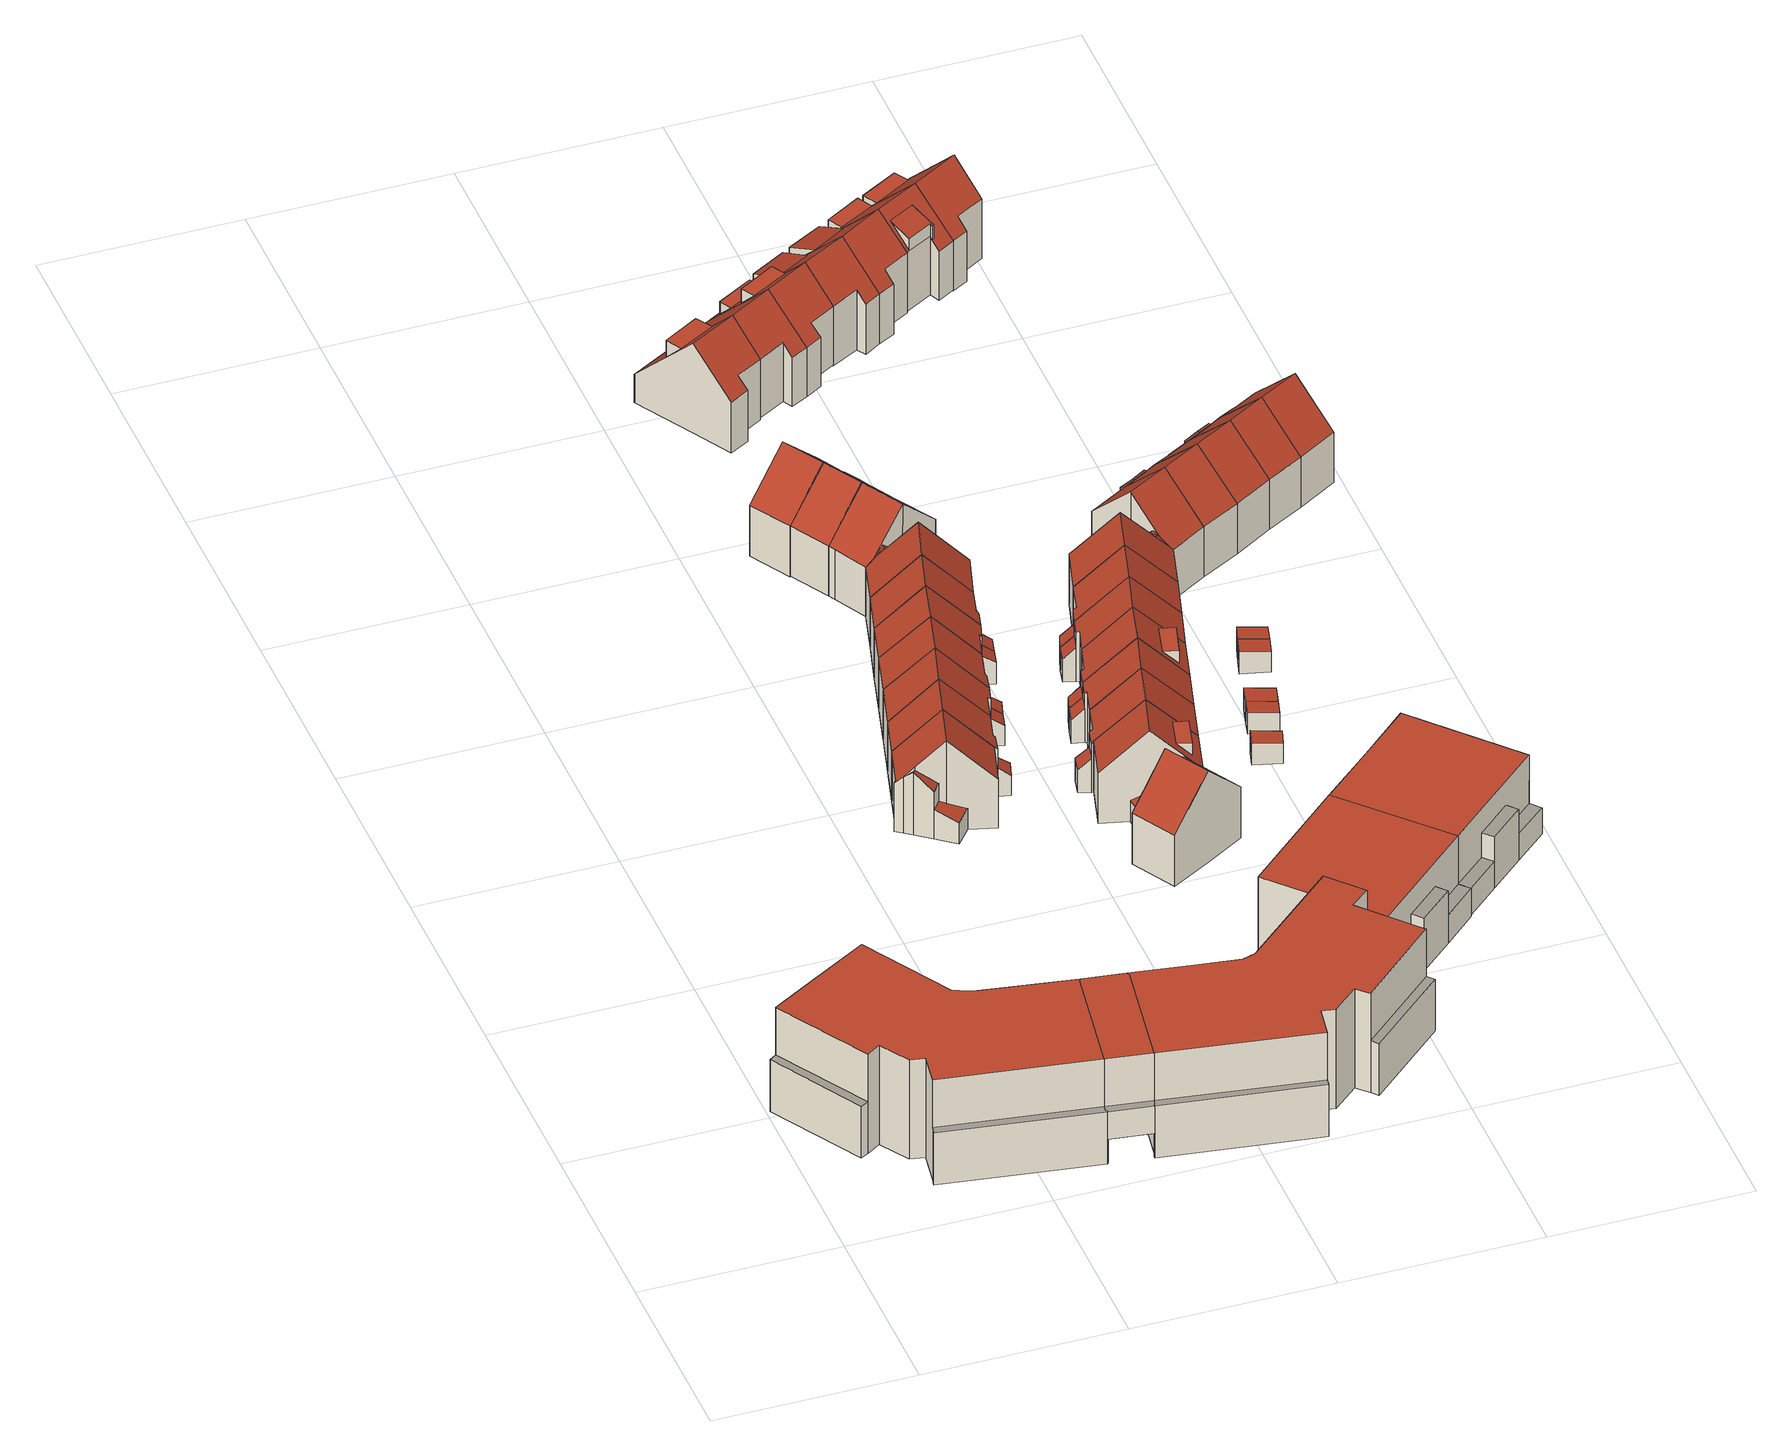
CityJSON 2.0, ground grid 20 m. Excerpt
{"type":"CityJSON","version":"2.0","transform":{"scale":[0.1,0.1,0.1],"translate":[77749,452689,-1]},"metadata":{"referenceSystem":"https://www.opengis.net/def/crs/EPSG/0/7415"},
"CityObjects":{
"building1":{"type":"Building","attributes":{"Volume":8234.2,"Dakoppervlakte":726.31,"Muuroppervlakte":1843.9,"Vloeroppervlakte":716.75,"hoogte_Z_max_in_m_NAP":11.32,"GEB_DOEL":"woonfunctie","dateOfConstruction":"1980-01-01","measuredHeight":11.3},"geometry":[{"type":"Solid","lod":"2","boundaries":[[[[0,1,2,3,4,5,6,7,8,9,10,11,12,13,14,15,16,17,18,19,20,21,22,23]],[[24,25,26,27,28,29,30,31,32,33,34,35,36,37,38,39,40,41,42,43,44,45]],[[46,47,48,49,50,51,52,53,54,55,56,57]],[[58,59,60,61,62,63]],[[64,65,59,58,63,62,66,67]],[[68,69,70,71]],[[72,73,65,64,67,66]],[[74,75,76,77]],[[78,79,80,81,82,83,84,85,86,87,88,89,90,91,92,93,94]],[[95,96,97,98,85,84,83,82]],[[99,100,98,97,96,95,101,102,103,104,105,106,107,108,109,110]],[[111,112,113,114]],[[30,29,60,59,46]],[[60,29,28,61]],[[46,59,65,47]],[[40,39,78,94]],[[38,79,78,39]],[[79,38,37,80]],[[81,80,37,36,35,53,82]],[[87,86,61,28,27]],[[88,87,27,26]],[[89,88,26,25]],[[90,89,25,24,69]],[[93,92,91,68,43,42,41]],[[40,94,93,41]],[[69,24,45,70]],[[70,45,44,71]],[[71,44,43,68]],[[91,90,69,68]],[[8,7,73,72]],[[65,73,7,6,47]],[[12,11,109,108,76]],[[11,10,110,109]],[[99,110,10,9]],[[99,9,8,72,100]],[[1,0,101,95,52]],[[102,101,0,23]],[[103,102,23,22]],[[104,103,22,21,112]],[[114,113,20,19]],[[19,18,111,114]],[[21,20,113,112]],[[105,104,112,111,18,17,16,15,77,107,106]],[[15,14,74,77]],[[13,75,74,14]],[[76,75,13,12]],[[107,77,76,108]],[[72,66,98,100]],[[62,85,98,66]],[[85,62,61,86]],[[56,55,33,32]],[[55,54,34,33]],[[35,34,54,53]],[[52,51,2,1]],[[51,50,3,2]],[[50,49,4,3]],[[49,48,5,4]],[[47,6,5,48]],[[46,57,31,30]],[[56,32,31,57]],[[82,53,52,95]]]],"semantics":{"surfaces":[{"type":"GroundSurface"},{"type":"OuterCeilingSurface"},{"type":"OuterFloorSurface"},{"type":"RoofSurface"},{"type":"WallSurface"}],"values":[[0,0,1,2,2,2,2,2,3,3,3,3,4,4,4,4,4,4,4,4,4,4,4,4,4,4,4,4,4,4,4,4,4,4,4,4,4,4,4,4,4,4,4,4,4,4,4,4,4,4,4,4,4,4,4,4,4,4,4,4,4]]}}]},
"building2":{"type":"Building","attributes":{"Volume":368.85,"Dakoppervlakte":67.69,"Muuroppervlakte":206.48,"Vloeroppervlakte":49.32,"hoogte_Z_max_in_m_NAP":10.32,"GEB_DOEL":"woonfunctie","dateOfConstruction":"1980-01-01","measuredHeight":10.24},"geometry":[{"type":"Solid","lod":"2","boundaries":[[[[115,116,117,118,119,120,121,122,123,124,125]],[[126,127,128,129]],[[130,131,132,133,134,128,127]],[[135,136,137,138,139]],[[140,133,141]],[[140,141,142,143]],[[125,124,126,129]],[[130,127,126,124,123,122]],[[130,122,121,131]],[[132,120,119,133]],[[135,117,116,136]],[[116,115,137,136]],[[142,141,118,117,135]],[[133,119,118,141]],[[142,135,139,143]],[[115,125,129,128,138,137]],[[134,133,140]],[[134,140,143,139,138,128]],[[132,131,121,120]]]],"semantics":{"surfaces":[{"type":"GroundSurface"},{"type":"RoofSurface"},{"type":"WallSurface"}],"values":[[0,1,1,1,1,1,2,2,2,2,2,2,2,2,2,2,2,2,2]]}}]},
"building3":{"type":"Building","attributes":{"Volume":340.61,"Dakoppervlakte":61.49,"Muuroppervlakte":207.64,"Vloeroppervlakte":44.2,"hoogte_Z_max_in_m_NAP":10.32,"GEB_DOEL":"woonfunctie","dateOfConstruction":"1980-01-01","measuredHeight":10.27},"geometry":[{"type":"Solid","lod":"2","boundaries":[[[[144,145,146,124,123,122,147,148,149,150,151]],[[126,152,153,154,155,156,127]],[[157,130,127,156]],[[158,159,160,161]],[[156,148,147,157]],[[126,127,130,122,123,124,146,160,152]],[[154,153,159,151,150]],[[155,154,150,149]],[[148,156,155,149]],[[145,161,160,146]],[[158,161,145,144]],[[159,158,144,151]],[[152,160,159,153]],[[157,147,122,130]]]],"semantics":{"surfaces":[{"type":"GroundSurface"},{"type":"RoofSurface"},{"type":"WallSurface"}],"values":[[0,1,1,1,2,2,2,2,2,2,2,2,2,2]]}}]},
"building4":{"type":"Building","attributes":{"Volume":348.32,"Dakoppervlakte":63.08,"Muuroppervlakte":208.06,"Vloeroppervlakte":45.33,"hoogte_Z_max_in_m_NAP":10.32,"GEB_DOEL":"woonfunctie","dateOfConstruction":"1980-01-01","measuredHeight":10.24},"geometry":[{"type":"Solid","lod":"2","boundaries":[[[[162,163,164,165,166,167,149,148,147,168]],[[169,156,155,170,171,172]],[[157,156,169,173]],[[174,175,176,177]],[[156,148,149,155]],[[171,170,167,166,176]],[[173,169,172,175,163,162,168]],[[173,168,147,157]],[[147,148,156,157]],[[177,165,164,174]],[[175,174,164,163]],[[177,176,166,165]],[[171,176,175,172]],[[155,149,167,170]]]],"semantics":{"surfaces":[{"type":"GroundSurface"},{"type":"RoofSurface"},{"type":"WallSurface"}],"values":[[0,1,1,1,2,2,2,2,2,2,2,2,2,2]]}}]},
"building5":{"type":"Building","attributes":{"Volume":354.2,"Dakoppervlakte":63.44,"Muuroppervlakte":211.11,"Vloeroppervlakte":45.58,"hoogte_Z_max_in_m_NAP":10.32,"GEB_DOEL":"woonfunctie","dateOfConstruction":"1980-01-01","measuredHeight":10.32},"geometry":[{"type":"Solid","lod":"2","boundaries":[[[[178,179,180,181,182,183,184,185,186,187]],[[188,189,190,191,169,172]],[[173,169,191,192]],[[193,194,175,174]],[[191,186,185,192]],[[175,172,169,173,184,183,182]],[[188,194,179,178,189]],[[189,178,187,190]],[[186,191,190,187]],[[175,182,181,174]],[[193,174,181,180]],[[194,193,180,179]],[[172,175,194,188]],[[192,185,184,173]]]],"semantics":{"surfaces":[{"type":"GroundSurface"},{"type":"RoofSurface"},{"type":"WallSurface"}],"values":[[0,1,1,1,2,2,2,2,2,2,2,2,2,2]]}}]},
"building6":{"type":"Building","attributes":{"Volume":348.63,"Dakoppervlakte":62.59,"Muuroppervlakte":209.91,"Vloeroppervlakte":44.98,"hoogte_Z_max_in_m_NAP":10.32,"GEB_DOEL":"woonfunctie","dateOfConstruction":"1980-01-01","measuredHeight":10.31},"geometry":[{"type":"Solid","lod":"2","boundaries":[[[[187,186,185,195,196,197,198,199,200,201]],[[190,202,203,204,205,191]],[[206,192,191,205]],[[207,208,209,210]],[[195,206,205,196]],[[190,191,192,185,186,187]],[[202,190,187,201]],[[201,200,209,203,202]],[[205,204,208,197,196]],[[210,199,198,207]],[[208,207,198,197]],[[200,199,210,209]],[[208,204,203,209]],[[206,195,185,192]]]],"semantics":{"surfaces":[{"type":"GroundSurface"},{"type":"RoofSurface"},{"type":"WallSurface"}],"values":[[0,1,1,1,2,2,2,2,2,2,2,2,2,2]]}}]},
"building7":{"type":"Building","attributes":{"Volume":350.3,"Dakoppervlakte":63.15,"Muuroppervlakte":209.44,"Vloeroppervlakte":45.38,"hoogte_Z_max_in_m_NAP":10.32,"GEB_DOEL":"woonfunctie","dateOfConstruction":"1980-01-01","measuredHeight":10.28},"geometry":[{"type":"Solid","lod":"2","boundaries":[[[[198,197,196,195,211,212,213,214,215,216]],[[217,218,219,220,205,204]],[[220,221,206,205]],[[222,223,208,207]],[[196,197,208,204,205]],[[213,219,218,214]],[[221,220,219,213,212,211]],[[221,211,195,206]],[[196,205,206,195]],[[198,207,208,197]],[[207,198,216,222]],[[216,215,223,222]],[[204,208,223,217]],[[215,214,218,217,223]]]],"semantics":{"surfaces":[{"type":"GroundSurface"},{"type":"RoofSurface"},{"type":"WallSurface"}],"values":[[0,1,1,1,2,2,2,2,2,2,2,2,2,2]]}}]},
"building8":{"type":"Building","attributes":{"Volume":395.26,"Dakoppervlakte":71.16,"Muuroppervlakte":210.45,"Vloeroppervlakte":51.44,"hoogte_Z_max_in_m_NAP":10.36,"GEB_DOEL":"woonfunctie","dateOfConstruction":"1980-01-01","measuredHeight":10.33},"geometry":[{"type":"Solid","lod":"2","boundaries":[[[[224,225,226,227,228,229,230,231,232,233,234]],[[235,236,237,238]],[[239,240,241,237,236,242]],[[243,244,245,246,247]],[[240,248,241]],[[249,250,251,252]],[[250,249,241,248]],[[238,233,232,235]],[[242,236,235,232,231,230]],[[229,239,242,230]],[[224,244,243,225]],[[245,244,224,234]],[[228,227,226,225,243,251,250,248,240]],[[247,252,251,243]],[[246,245,234,233,238,237]],[[237,241,249,252,247,246]],[[240,239,229,228]]]],"semantics":{"surfaces":[{"type":"GroundSurface"},{"type":"RoofSurface"},{"type":"WallSurface"}],"values":[[0,1,1,1,1,1,1,2,2,2,2,2,2,2,2,2,2]]}}]},
"building9":{"type":"Building","attributes":{"Volume":375.24,"Dakoppervlakte":69.1,"Muuroppervlakte":205.99,"Vloeroppervlakte":50.3,"hoogte_Z_max_in_m_NAP":10.32,"GEB_DOEL":"woonfunctie","dateOfConstruction":"1980-01-01","measuredHeight":10.22},"geometry":[{"type":"Solid","lod":"2","boundaries":[[[[253,254,255,256,257,258,259,260,261,262,263]],[[264,265,266,221,220]],[[264,220,219,267]],[[268,269,270,271,272,273]],[[274,265,275]],[[275,276,277,274]],[[263,262,266,265]],[[266,262,261,221]],[[258,267,219,259]],[[273,272,264,267,258,257]],[[255,254,270,269]],[[256,268,273,257]],[[268,256,255,269]],[[265,274,277,270,254,253,263]],[[276,271,270,277]],[[264,272,271,276,275,265]],[[219,220,221,261,260,259]]]],"semantics":{"surfaces":[{"type":"GroundSurface"},{"type":"RoofSurface"},{"type":"WallSurface"}],"values":[[0,1,1,1,1,1,2,2,2,2,2,2,2,2,2,2,2]]}}]},
"building10":{"type":"Building","attributes":{"Volume":367.57,"Dakoppervlakte":66.87,"Muuroppervlakte":220.69,"Vloeroppervlakte":48.79,"hoogte_Z_max_in_m_NAP":10.32,"GEB_DOEL":"woonfunctie","dateOfConstruction":"1980-01-01","measuredHeight":10.31},"geometry":[{"type":"Solid","lod":"2","boundaries":[[[[278,279,280,281,282,283,284,285,286,287]],[[288,289,290,291]],[[292,293,294,295,291,290]],[[296,297,298,299]],[[291,283,282,288]],[[290,289,281,280,279,299,292]],[[286,285,294,293,298]],[[285,284,295,294]],[[291,295,284,283]],[[279,278,296,299]],[[278,287,297,296]],[[286,298,297,287]],[[292,299,298,293]],[[288,282,281,289]]]],"semantics":{"surfaces":[{"type":"GroundSurface"},{"type":"RoofSurface"},{"type":"WallSurface"}],"values":[[0,1,1,1,2,2,2,2,2,2,2,2,2,2]]}}]},
"building11":{"type":"Building","attributes":{"Volume":351.13,"Dakoppervlakte":64.54,"Muuroppervlakte":216.3,"Vloeroppervlakte":47.14,"hoogte_Z_max_in_m_NAP":10.32,"GEB_DOEL":"woonfunctie","dateOfConstruction":"1980-01-01","measuredHeight":10.25},"geometry":[{"type":"Solid","lod":"2","boundaries":[[[[300,301,302,303,304,305,306,307,308,309]],[[289,310,311,290]],[[312,292,290,311,313,314]],[[315,316,296,299]],[[301,300,313,311]],[[312,314,309,308,315]],[[289,290,292,299,305,304,303]],[[303,302,310,289]],[[301,311,310,302]],[[307,316,315,308]],[[306,296,316,307]],[[299,296,306,305]],[[312,315,299,292]],[[300,309,314,313]]]],"semantics":{"surfaces":[{"type":"GroundSurface"},{"type":"RoofSurface"},{"type":"WallSurface"}],"values":[[0,1,1,1,2,2,2,2,2,2,2,2,2,2]]}}]},
"building12":{"type":"Building","attributes":{"Volume":381.53,"Dakoppervlakte":62.79,"Muuroppervlakte":208.45,"Vloeroppervlakte":50.6,"hoogte_Z_max_in_m_NAP":10.31,"GEB_DOEL":"woonfunctie","dateOfConstruction":"1980-01-01","measuredHeight":10.26},"children":["building12-1"],"geometry":[{"type":"Solid","lod":"2","boundaries":[[[[317,318,319,320,321,322,323,324,325,326,327,328]],[[329,330,331,332,333],[334,335,336,337]],[[338,339,330,329]],[[340,244,243,341]],[[342,251,250,343]],[[343,250,248,344]],[[344,248,240,345]],[[331,345,240]],[[338,325,324,339]],[[328,332,331,317]],[[332,328,327,333]],[[340,323,322,244]],[[321,243,244,322]],[[248,250,251,243,321,320,319,318,240]],[[318,317,331,240]],[[251,342,341,243]],[[339,324,323,340,341,342,343,344,345,331,330]],[[325,338,329,326]],[[327,326,329,333]],[[346,337,336,347]],[[347,336,335]],[[346,347,335,334]],[[334,337,346]]]],"semantics":{"surfaces":[{"type":"GroundSurface"},{"type":"RoofSurface"},{"type":"WallSurface"}],"values":[[0,1,1,1,1,1,1,1,2,2,2,2,2,2,2,2,2,2,2,1,2,2,2]]}}]},
"building12-1":{"type":"BuildingInstallation","attributes":{"relationToConstruction":"outside"},"parents":["building12"],"geometry":[{"type":"MultiSurface","lod":"2","boundaries":[[[346,337,336,347]],[[347,336,335]],[[346,347,335,334]],[[334,337,346]]],"semantics":{"surfaces":[{"type":"RoofSurface"},{"type":"WallSurface"}],"values":[0,1,1,1]}}]},
"building13":{"type":"Building","attributes":{"Volume":375.72,"Dakoppervlakte":69.27,"Muuroppervlakte":205.54,"Vloeroppervlakte":50.38,"hoogte_Z_max_in_m_NAP":10.32,"GEB_DOEL":"woonfunctie","dateOfConstruction":"1980-01-01","measuredHeight":10.2},"geometry":[{"type":"Solid","lod":"2","boundaries":[[[[253,348,262,349,302,301,300,350,351,255,254]],[[310,352,266,353,354,311]],[[313,311,354,355]],[[269,356,357,358,270]],[[359,353,274]],[[359,274,277,360]],[[350,300,313,355]],[[310,311,313,300,301,302]],[[262,266,352,349]],[[353,266,262,348]],[[254,255,269,270]],[[255,351,356,269]],[[348,253,254,270,277,274,353]],[[277,270,358,360]],[[351,350,355,354,357,356]],[[354,353,359,360,358,357]],[[310,302,349,352]]]],"semantics":{"surfaces":[{"type":"GroundSurface"},{"type":"RoofSurface"},{"type":"WallSurface"}],"values":[[0,1,1,1,1,1,2,2,2,2,2,2,2,2,2,2,2]]}}]},
"building14":{"type":"Building","attributes":{"Volume":428.85,"Dakoppervlakte":71.73,"Muuroppervlakte":215.53,"Vloeroppervlakte":58.53,"hoogte_Z_max_in_m_NAP":10.31,"GEB_DOEL":"woonfunctie","dateOfConstruction":"1980-01-01","measuredHeight":10.17},"children":["building14-1"],"geometry":[{"type":"Solid","lod":"2","boundaries":[[[[361,362,363,364,365,366,367,368,369]],[[370,371,372,373,374,375,376]],[[371,370,377,378],[379,380,381,382]],[[361,378,377,362]],[[372,371,378,361,369,368]],[[373,372,368,367,366,374]],[[366,365,375,374]],[[365,364,376,375]],[[363,370,376,364]],[[363,362,377,370]],[[383,379,382,384]],[[384,382,381]],[[383,384,381,380]],[[383,380,379]]]],"semantics":{"surfaces":[{"type":"GroundSurface"},{"type":"RoofSurface"},{"type":"WallSurface"}],"values":[[0,1,1,2,2,2,2,2,2,2,1,2,2,2]]}}]},
"building14-1":{"type":"BuildingInstallation","attributes":{"relationToConstruction":"outside"},"parents":["building14"],"geometry":[{"type":"MultiSurface","lod":"2","boundaries":[[[383,379,382,384]],[[384,382,381]],[[383,384,381,380]],[[383,380,379]]],"semantics":{"surfaces":[{"type":"RoofSurface"},{"type":"WallSurface"}],"values":[0,1,1,1]}}]},
"building15":{"type":"Building","attributes":{"Volume":355.69,"Dakoppervlakte":63.56,"Muuroppervlakte":212.45,"Vloeroppervlakte":45.68,"hoogte_Z_max_in_m_NAP":10.31,"GEB_DOEL":"woonfunctie","dateOfConstruction":"1980-01-01","measuredHeight":10.32},"geometry":[{"type":"Solid","lod":"2","boundaries":[[[[385,386,387,388,389,390,391,392,393,394,395]],[[396,397,398,399,400,338,329]],[[329,333,401,396]],[[402,403,404,405]],[[329,390,389,333]],[[397,396,401,388,387,386]],[[386,385,398,397]],[[385,395,405,399,398]],[[338,400,404,392,391]],[[390,329,338,391]],[[405,395,394,402]],[[402,394,393,403]],[[393,392,404,403]],[[404,400,399,405]],[[333,389,388,401]]]],"semantics":{"surfaces":[{"type":"GroundSurface"},{"type":"RoofSurface"},{"type":"WallSurface"}],"values":[[0,1,1,1,2,2,2,2,2,2,2,2,2,2,2]]}}]},
"building16":{"type":"Building","attributes":{"Volume":8.91,"Dakoppervlakte":4.72,"Muuroppervlakte":16.13,"Vloeroppervlakte":4.66,"hoogte_Z_max_in_m_NAP":2.24,"GEB_DOEL":"onbekend","dateOfConstruction":"1980-01-01","measuredHeight":2.01},"geometry":[{"type":"Solid","lod":"2","boundaries":[[[[406,407,408,409,410,411]],[[412,413,414,415]],[[416,414,413,417]],[[411,416,417,406]],[[409,408,412,415]],[[412,408,407,413]],[[416,411,410,409,415,414]],[[407,406,417,413]]]],"semantics":{"surfaces":[{"type":"GroundSurface"},{"type":"RoofSurface"},{"type":"WallSurface"}],"values":[[0,1,1,2,2,2,2,2]]}}]},
"building17":{"type":"Building","attributes":{"Volume":1634.43,"Dakoppervlakte":179.1,"Muuroppervlakte":481.76,"Vloeroppervlakte":197.59,"hoogte_Z_max_in_m_NAP":8.82,"GEB_DOEL":"woonfunctie","dateOfConstruction":"1980-01-01","measuredHeight":8.7},"geometry":[{"type":"MultiSurface","lod":"2","boundaries":[[[418,419,420,421,422,423,424,425,426,427]],[[428,429,430,431]],[[432,433,434,435]],[[436,437,438,439,440,441]],[[442,443,444,445]],[[437,419,418,427,426,431,440,438]],[[420,436,441,443,421]],[[419,437,436,420]],[[426,425,428,431]],[[428,425,424,429]],[[423,445,434,433,429,424]],[[445,423,422,442]],[[443,442,422,421]],[[444,435,434,445]],[[432,430,429,433]],[[430,432,435,444,443,441,440,431]]],"semantics":{"surfaces":[{"type":"GroundSurface"},{"type":"OuterFloorSurface"},{"type":"RoofSurface"},{"type":"WallSurface"}],"values":[0,1,1,2,1,3,3,3,3,3,3,3,3,3,3,3]}}]},
"building18":{"type":"Building","attributes":{"Volume":344.93,"Dakoppervlakte":61.72,"Muuroppervlakte":210.67,"Vloeroppervlakte":44.36,"hoogte_Z_max_in_m_NAP":10.31,"GEB_DOEL":"woonfunctie","dateOfConstruction":"1980-01-01","measuredHeight":10.31},"geometry":[{"type":"Solid","lod":"2","boundaries":[[[[446,447,448,449,388,387,386,450,451,452]],[[396,401,453,454]],[[455,456,457,397,396,454]],[[458,459,460,461]],[[455,454,448,447,460]],[[457,450,386,397]],[[401,396,397,386,387,388]],[[401,388,449,453]],[[448,454,453,449]],[[458,452,451,459]],[[446,461,460,447]],[[461,446,452,458]],[[455,460,459,456]],[[457,456,459,451,450]]]],"semantics":{"surfaces":[{"type":"GroundSurface"},{"type":"RoofSurface"},{"type":"WallSurface"}],"values":[[0,1,1,1,2,2,2,2,2,2,2,2,2,2]]}}]},
"building19":{"type":"Building","attributes":{"Volume":357.67,"Dakoppervlakte":56.05,"Muuroppervlakte":212.29,"Vloeroppervlakte":45.41,"hoogte_Z_max_in_m_NAP":10.31,"GEB_DOEL":"woonfunctie","dateOfConstruction":"1980-01-01","measuredHeight":10.32},"children":["building19-1"],"geometry":[{"type":"Solid","lod":"2","boundaries":[[[[462,463,464,465,466,449,448,447,446,467]],[[454,453,468,469],[470,471,472,473]],[[469,474,475,476,455,454]],[[461,460,477,478]],[[476,475,463,462,477]],[[453,454,455,460,447,448,449]],[[453,449,466,468]],[[466,465,469,468]],[[460,461,446,447]],[[477,462,467,478]],[[461,478,467,446]],[[476,477,460,455]],[[469,465,464,474]],[[463,475,474,464]],[[473,479,480,470]],[[479,473,472]],[[479,472,471,480]],[[471,470,480]]]],"semantics":{"surfaces":[{"type":"GroundSurface"},{"type":"RoofSurface"},{"type":"WallSurface"}],"values":[[0,1,1,1,2,2,2,2,2,2,2,2,2,2,1,2,2,2]]}}]},
"building19-1":{"type":"BuildingInstallation","attributes":{"relationToConstruction":"outside"},"parents":["building19"],"geometry":[{"type":"MultiSurface","lod":"2","boundaries":[[[473,479,480,470]],[[479,473,472]],[[479,472,471,480]],[[471,470,480]]],"semantics":{"surfaces":[{"type":"RoofSurface"},{"type":"WallSurface"}],"values":[0,1,1,1]}}]},
"building20":{"type":"Building","attributes":{"Volume":383.08,"Dakoppervlakte":76.14,"Muuroppervlakte":208.47,"Vloeroppervlakte":53.82,"hoogte_Z_max_in_m_NAP":10.31,"GEB_DOEL":"woonfunctie","dateOfConstruction":"1980-01-01","measuredHeight":10.06},"geometry":[{"type":"Solid","lod":"2","boundaries":[[[[481,482,483,484,485,486,487,488]],[[489,490,370,376,491,492]],[[493,377,370,490]],[[486,485,376,370]],[[485,484,491,376]],[[484,483,492,491]],[[483,482,489,492]],[[489,482,481,488,493,490]],[[487,377,493,488]],[[487,486,370,377]]]],"semantics":{"surfaces":[{"type":"GroundSurface"},{"type":"RoofSurface"},{"type":"WallSurface"}],"values":[[0,1,1,2,2,2,2,2,2,2]]}}]},
"building21":{"type":"Building","attributes":{"Volume":349.73,"Dakoppervlakte":62.51,"Muuroppervlakte":211.47,"Vloeroppervlakte":44.93,"hoogte_Z_max_in_m_NAP":10.31,"GEB_DOEL":"woonfunctie","dateOfConstruction":"1980-01-01","measuredHeight":10.31},"geometry":[{"type":"Solid","lod":"2","boundaries":[[[[494,495,496,497,498,466,465,464,499,500]],[[501,469,468,502]],[[503,504,474,469,501,505]],[[506,507,508,509]],[[469,465,466,468]],[[496,507,505,501,502,498,497]],[[500,499,504,503,506]],[[499,464,474,504]],[[464,465,469,474]],[[506,509,494,500]],[[495,508,507,496]],[[495,494,509,508]],[[506,503,505,507]],[[466,498,502,468]]]],"semantics":{"surfaces":[{"type":"GroundSurface"},{"type":"RoofSurface"},{"type":"WallSurface"}],"values":[[0,1,1,1,2,2,2,2,2,2,2,2,2,2]]}}]},
"building22":{"type":"Building","attributes":{"Volume":356.68,"Dakoppervlakte":63.74,"Muuroppervlakte":212.5,"Vloeroppervlakte":45.81,"hoogte_Z_max_in_m_NAP":10.31,"GEB_DOEL":"woonfunctie","dateOfConstruction":"1980-01-01","measuredHeight":10.31},"geometry":[{"type":"Solid","lod":"2","boundaries":[[[[496,495,510,511,512,513,514,515,498,497]],[[501,502,516,517]],[[518,519,520,505,501,517]],[[521,508,507,522]],[[514,513,518,517]],[[512,511,522,520,519]],[[502,501,505,507,496,497,498]],[[498,515,516,502]],[[515,514,517,516]],[[510,521,522,511]],[[510,495,508,521]],[[496,507,508,495]],[[520,522,507,505]],[[513,512,519,518]]]],"semantics":{"surfaces":[{"type":"GroundSurface"},{"type":"RoofSurface"},{"type":"WallSurface"}],"values":[[0,1,1,1,2,2,2,2,2,2,2,2,2,2]]}}]},
"building23":{"type":"Building","attributes":{"Volume":401.35,"Dakoppervlakte":60.39,"Muuroppervlakte":209.39,"Vloeroppervlakte":55.19,"hoogte_Z_max_in_m_NAP":10.31,"GEB_DOEL":"woonfunctie","dateOfConstruction":"1980-01-01","measuredHeight":10.06},"children":["building23-1","building23-2"],"geometry":[{"type":"Solid","lod":"2","boundaries":[[[[523,482,481,488,524,525,526,527]],[[528,529,490,489,530,531]],[[490,529,532,493],[533,534,535,536],[537,538,539,540]],[[527,526,528,531]],[[528,526,525,524,532,529]],[[482,523,530,489]],[[481,490,493,488]],[[524,488,493,532]],[[523,527,531,530]],[[482,489,490,481]],[[533,536,541,542]],[[541,536,535]],[[542,541,535,534]],[[542,534,533]],[[539,538,543,544]],[[543,538,537]],[[544,543,537,540]],[[544,540,539]]]],"semantics":{"surfaces":[{"type":"GroundSurface"},{"type":"RoofSurface"},{"type":"WallSurface"}],"values":[[0,1,1,2,2,2,2,2,2,2,1,2,2,2,1,2,2,2]]}}]},
"building23-1":{"type":"BuildingInstallation","attributes":{"relationToConstruction":"outside"},"parents":["building23"],"geometry":[{"type":"MultiSurface","lod":"2","boundaries":[[[533,536,541,542]],[[541,536,535]],[[542,541,535,534]],[[542,534,533]]],"semantics":{"surfaces":[{"type":"RoofSurface"},{"type":"WallSurface"}],"values":[0,1,1,1]}}]},
"building23-2":{"type":"BuildingInstallation","attributes":{"relationToConstruction":"outside"},"parents":["building23"],"geometry":[{"type":"MultiSurface","lod":"2","boundaries":[[[539,538,543,544]],[[543,538,537]],[[544,543,537,540]],[[544,540,539]]],"semantics":{"surfaces":[{"type":"RoofSurface"},{"type":"WallSurface"}],"values":[0,1,1,1]}}]},
"building24":{"type":"Building","attributes":{"Volume":12.35,"Dakoppervlakte":5.29,"Muuroppervlakte":22.06,"Vloeroppervlakte":5.28,"hoogte_Z_max_in_m_NAP":2.47,"GEB_DOEL":"onbekend","dateOfConstruction":"1980-01-01","measuredHeight":2.43},"geometry":[{"type":"Solid","lod":"2","boundaries":[[[[545,546,547,548]],[[549,550,551,552]],[[548,552,551,545]],[[552,548,547,549]],[[546,550,549,547]],[[550,546,545,551]]]],"semantics":{"surfaces":[{"type":"GroundSurface"},{"type":"RoofSurface"},{"type":"WallSurface"}],"values":[[0,1,2,2,2,2]]}}]},
"building25":{"type":"Building","attributes":{"Volume":389.67,"Dakoppervlakte":70.64,"Muuroppervlakte":210.56,"Vloeroppervlakte":51.55,"hoogte_Z_max_in_m_NAP":10.31,"GEB_DOEL":"woonfunctie","dateOfConstruction":"1980-01-01","measuredHeight":10.28},"geometry":[{"type":"Solid","lod":"2","boundaries":[[[[553,515,514,513,554,555,556,557,558,559,560]],[[561,517,516,562,563]],[[561,564,518,517]],[[565,566,567,568]],[[569,570,571,572]],[[573,572,571,574]],[[570,569,563]],[[517,514,515,516]],[[515,553,562,516]],[[563,562,553,560]],[[517,518,513,514]],[[568,567,557,556]],[[568,556,555,565]],[[558,557,567,574,571]],[[570,563,560,559,558,571]],[[574,567,566,573]],[[569,572,573,566,565,555,554,564,561,563]],[[554,513,518,564]]]],"semantics":{"surfaces":[{"type":"GroundSurface"},{"type":"RoofSurface"},{"type":"WallSurface"}],"values":[[0,1,1,1,1,1,1,2,2,2,2,2,2,2,2,2,2,2]]}}]},
"building26":{"type":"Building","attributes":{"Volume":11.54,"Dakoppervlakte":4.93,"Muuroppervlakte":21.55,"Vloeroppervlakte":4.92,"hoogte_Z_max_in_m_NAP":2.47,"GEB_DOEL":"onbekend","dateOfConstruction":"1980-01-01","measuredHeight":2.43},"geometry":[{"type":"Solid","lod":"2","boundaries":[[[[575,576,577,578]],[[579,580,581,582]],[[579,578,577,580]],[[577,576,581,580]],[[575,582,581,576]],[[575,578,579,582]]]],"semantics":{"surfaces":[{"type":"GroundSurface"},{"type":"RoofSurface"},{"type":"WallSurface"}],"values":[[0,1,2,2,2,2]]}}]},
"building27":{"type":"Building","attributes":{"Volume":13.11,"Dakoppervlakte":5.6,"Muuroppervlakte":22.61,"Vloeroppervlakte":5.59,"hoogte_Z_max_in_m_NAP":2.47,"GEB_DOEL":"onbekend","dateOfConstruction":"1980-01-01","measuredHeight":2.43},"geometry":[{"type":"Solid","lod":"2","boundaries":[[[[578,583,584,575]],[[585,579,582,586]],[[586,582,575,584]],[[584,583,585,586]],[[578,579,585,583]],[[578,575,582,579]]]],"semantics":{"surfaces":[{"type":"GroundSurface"},{"type":"RoofSurface"},{"type":"WallSurface"}],"values":[[0,1,2,2,2,2]]}}]},
"building28":{"type":"Building","attributes":{"Volume":1588.63,"Dakoppervlakte":176.95,"Muuroppervlakte":471.43,"Vloeroppervlakte":195.04,"hoogte_Z_max_in_m_NAP":8.82,"GEB_DOEL":"woonfunctie","dateOfConstruction":"1980-01-01","measuredHeight":8.56},"geometry":[{"type":"Solid","lod":"2","boundaries":[[[[587,588,589,590,591,592,593,594,595]],[[596,597,598,599]],[[600,601,602,603]],[[436,441,604,605,606]],[[442,607,608,443]],[[590,589,443,441,436]],[[593,592,605,604,603]],[[595,601,596,599,607,587]],[[602,601,595,594]],[[602,594,593,603]],[[596,601,600,597]],[[442,443,589,588]],[[607,442,588,587]],[[608,607,599,598]],[[608,598,597,600,603,604,441,443]],[[591,590,436,606,605,592]]]],"semantics":{"surfaces":[{"type":"GroundSurface"},{"type":"OuterFloorSurface"},{"type":"RoofSurface"},{"type":"WallSurface"}],"values":[[0,1,1,2,1,3,3,3,3,3,3,3,3,3,3,3]]}}]},
"building29":{"type":"Building","attributes":{"Volume":406.25,"Dakoppervlakte":61.3,"Muuroppervlakte":210.06,"Vloeroppervlakte":55.62,"hoogte_Z_max_in_m_NAP":10.31,"GEB_DOEL":"woonfunctie","dateOfConstruction":"1980-01-01","measuredHeight":10.07},"children":["building29-1"],"geometry":[{"type":"Solid","lod":"2","boundaries":[[[[609,610,611,612,613,614,615,616]],[[617,618,529,528,619,620]],[[618,621,532,529],[622,623,624,625]],[[610,609,619,528]],[[609,616,620,619]],[[616,615,617,620]],[[617,615,614,613,621,618]],[[612,532,621,613]],[[612,611,529,532]],[[611,610,528,529]],[[626,627,625,624]],[[626,624,623]],[[627,626,623,622]],[[622,625,627]]]],"semantics":{"surfaces":[{"type":"GroundSurface"},{"type":"RoofSurface"},{"type":"WallSurface"}],"values":[[0,1,1,2,2,2,2,2,2,2,1,2,2,2]]}}]},
"building29-1":{"type":"BuildingInstallation","attributes":{"relationToConstruction":"outside"},"parents":["building29"],"geometry":[{"type":"MultiSurface","lod":"2","boundaries":[[[626,627,625,624]],[[626,624,623]],[[627,626,623,622]],[[622,625,627]]],"semantics":{"surfaces":[{"type":"RoofSurface"},{"type":"WallSurface"}],"values":[0,1,1,1]}}]},
"building30":{"type":"Building","attributes":{"Volume":12.36,"Dakoppervlakte":5.26,"Muuroppervlakte":22.06,"Vloeroppervlakte":5.25,"hoogte_Z_max_in_m_NAP":2.47,"GEB_DOEL":"onbekend","dateOfConstruction":"1980-01-01","measuredHeight":2.44},"geometry":[{"type":"Solid","lod":"2","boundaries":[[[[628,629,630,631]],[[632,633,634,635]],[[634,628,631,635]],[[631,630,632,635]],[[629,633,632,630]],[[628,634,633,629]]]],"semantics":{"surfaces":[{"type":"GroundSurface"},{"type":"RoofSurface"},{"type":"WallSurface"}],"values":[[0,1,2,2,2,2]]}}]},
"building31":{"type":"Building","attributes":{"Volume":374.36,"Dakoppervlakte":68.25,"Muuroppervlakte":206.58,"Vloeroppervlakte":49.53,"hoogte_Z_max_in_m_NAP":10.32,"GEB_DOEL":"woonfunctie","dateOfConstruction":"1980-01-01","measuredHeight":10.27},"geometry":[{"type":"Solid","lod":"2","boundaries":[[[[636,637,638,639,640,641,642,643,644,645,646,647]],[[562,648,649,650,651,652,563]],[[649,653,654,650]],[[655,568,567,656,657]],[[658,659,574,571]],[[570,652,651]],[[658,571,570,651]],[[652,636,647,646,562,563]],[[562,646,645,648]],[[648,645,644,643,653,649]],[[642,641,655,657,650,654]],[[655,641,640,568]],[[639,567,568,640]],[[570,571,574,567,639,638,637,636,652]],[[574,659,656,567]],[[651,650,657,656,659,658]],[[642,654,653,643]]]],"semantics":{"surfaces":[{"type":"GroundSurface"},{"type":"RoofSurface"},{"type":"WallSurface"}],"values":[[0,1,1,1,1,1,1,2,2,2,2,2,2,2,2,2,2]]}}]},
"building32":{"type":"Building","attributes":{"Volume":11.76,"Dakoppervlakte":4.93,"Muuroppervlakte":21.8,"Vloeroppervlakte":4.92,"hoogte_Z_max_in_m_NAP":2.47,"GEB_DOEL":"onbekend","dateOfConstruction":"1980-01-01","measuredHeight":2.47},"geometry":[{"type":"Solid","lod":"2","boundaries":[[[[629,628,660,661]],[[662,634,633,663]],[[633,629,661,663]],[[660,662,663,661]],[[628,634,662,660]],[[628,629,633,634]]]],"semantics":{"surfaces":[{"type":"GroundSurface"},{"type":"RoofSurface"},{"type":"WallSurface"}],"values":[[0,1,2,2,2,2]]}}]},
"building33":{"type":"Building","attributes":{"Volume":394.86,"Dakoppervlakte":58.91,"Muuroppervlakte":209.31,"Vloeroppervlakte":53.78,"hoogte_Z_max_in_m_NAP":10.31,"GEB_DOEL":"woonfunctie","dateOfConstruction":"1980-01-01","measuredHeight":10.08},"children":["building33-1"],"geometry":[{"type":"Solid","lod":"2","boundaries":[[[[664,615,614,613,665,666,667,668]],[[669,621,618,670],[671,672,673,674]],[[618,617,675,676,677,670]],[[615,664,675,617]],[[664,668,676,675]],[[668,667,677,676]],[[677,667,666,665,669,670]],[[665,613,621,669]],[[613,614,618,621]],[[614,615,617,618]],[[678,671,674,679]],[[679,674,673]],[[678,679,673,672]],[[678,672,671]]]],"semantics":{"surfaces":[{"type":"GroundSurface"},{"type":"RoofSurface"},{"type":"WallSurface"}],"values":[[0,1,1,2,2,2,2,2,2,2,1,2,2,2]]}}]},
"building33-1":{"type":"BuildingInstallation","attributes":{"relationToConstruction":"outside"},"parents":["building33"],"geometry":[{"type":"MultiSurface","lod":"2","boundaries":[[[678,671,674,679]],[[679,674,673]],[[678,679,673,672]],[[678,672,671]]],"semantics":{"surfaces":[{"type":"RoofSurface"},{"type":"WallSurface"}],"values":[0,1,1,1]}}]},
"building34":{"type":"Building","attributes":{"Volume":348.92,"Dakoppervlakte":64.16,"Muuroppervlakte":215.69,"Vloeroppervlakte":46.87,"hoogte_Z_max_in_m_NAP":10.32,"GEB_DOEL":"woonfunctie","dateOfConstruction":"1980-01-01","measuredHeight":10.23},"geometry":[{"type":"Solid","lod":"2","boundaries":[[[[680,681,682,683,684,645,644,643,685,686]],[[648,687,688,649]],[[689,690,653,649,688,691]],[[692,693,694,695]],[[691,688,683,682,695]],[[685,643,653,690]],[[649,653,643,644,645,648]],[[687,648,645,684]],[[687,684,683,688]],[[681,692,695,682]],[[692,681,680,693]],[[686,694,693,680]],[[694,689,691,695]],[[690,689,694,686,685]]]],"semantics":{"surfaces":[{"type":"GroundSurface"},{"type":"RoofSurface"},{"type":"WallSurface"}],"values":[[0,1,1,1,2,2,2,2,2,2,2,2,2,2]]}}]},
"building35":{"type":"Building","attributes":{"Volume":402.49,"Dakoppervlakte":65.99,"Muuroppervlakte":217.41,"Vloeroppervlakte":55.15,"hoogte_Z_max_in_m_NAP":10.31,"GEB_DOEL":"woonfunctie","dateOfConstruction":"1980-01-01","measuredHeight":10.05},"children":["building35-1"],"geometry":[{"type":"Solid","lod":"2","boundaries":[[[[696,697,698,699,700,701,702,703,704,705]],[[670,677,706,707,708,709,710,711,712,713]],[[713,714,669,670],[715,716,717,718]],[[719,720,721,722,708,707]],[[696,669,714,697]],[[706,677,704,703,702,723]],[[712,711,700,699]],[[712,699,698,713]],[[706,723,720,719]],[[710,721,720,723]],[[701,700,711,710,723,702]],[[719,707,706]],[[710,709,722,721]],[[709,708,722]],[[698,697,714,713]],[[670,669,696,705,704,677]],[[718,724,725,715]],[[724,718,717]],[[725,724,717,716]],[[725,716,715]]]],"semantics":{"surfaces":[{"type":"GroundSurface"},{"type":"RoofSurface"},{"type":"WallSurface"}],"values":[[0,1,1,1,2,2,2,2,2,2,2,2,2,2,2,2,1,2,2,2]]}}]},
"building35-1":{"type":"BuildingInstallation","attributes":{"relationToConstruction":"outside"},"parents":["building35"],"geometry":[{"type":"MultiSurface","lod":"2","boundaries":[[[718,724,725,715]],[[724,718,717]],[[725,724,717,716]],[[725,716,715]]],"semantics":{"surfaces":[{"type":"RoofSurface"},{"type":"WallSurface"}],"values":[0,1,1,1]}}]},
"building36":{"type":"Building","attributes":{"Volume":351.47,"Dakoppervlakte":64.4,"Muuroppervlakte":216.73,"Vloeroppervlakte":47.03,"hoogte_Z_max_in_m_NAP":10.32,"GEB_DOEL":"woonfunctie","dateOfConstruction":"1980-01-01","measuredHeight":10.25},"geometry":[{"type":"Solid","lod":"2","boundaries":[[[[726,727,728,729,730,684,683,682,681,731]],[[687,732,733,688]],[[734,735,736,691,688,733]],[[692,695,737,738]],[[728,734,733,729]],[[727,726,737,736,735]],[[688,691,695,682,683,684,687]],[[732,687,684,730]],[[732,730,729,733]],[[681,692,738,731]],[[692,681,682,695]],[[737,726,731,738]],[[695,691,736,737]],[[734,728,727,735]]]],"semantics":{"surfaces":[{"type":"GroundSurface"},{"type":"RoofSurface"},{"type":"WallSurface"}],"values":[[0,1,1,1,2,2,2,2,2,2,2,2,2,2]]}}]},
"building37":{"type":"Building","attributes":{"Volume":419.35,"Dakoppervlakte":71.32,"Muuroppervlakte":214.1,"Vloeroppervlakte":57.44,"hoogte_Z_max_in_m_NAP":10.31,"GEB_DOEL":"woonfunctie","dateOfConstruction":"1980-01-01","measuredHeight":10.14},"children":["building37-1"],"geometry":[{"type":"Solid","lod":"2","boundaries":[[[[739,740,741,742,743,744,745,746,747]],[[713,712,748,749,750,751]],[[713,751,752,753,714],[754,755,756,757]],[[739,714,753,752,741,740]],[[712,713,714,739,747,746]],[[748,712,746,745]],[[745,744,749,748]],[[750,749,744,743]],[[742,751,750,743]],[[742,741,752,751]],[[758,759,757,756]],[[758,756,755]],[[759,758,755,754]],[[759,754,757]]]],"semantics":{"surfaces":[{"type":"GroundSurface"},{"type":"RoofSurface"},{"type":"WallSurface"}],"values":[[0,1,1,2,2,2,2,2,2,2,1,2,2,2]]}}]},
"building37-1":{"type":"BuildingInstallation","attributes":{"relationToConstruction":"outside"},"parents":["building37"],"geometry":[{"type":"MultiSurface","lod":"2","boundaries":[[[758,759,757,756]],[[758,756,755]],[[759,758,755,754]],[[759,754,757]]],"semantics":{"surfaces":[{"type":"RoofSurface"},{"type":"WallSurface"}],"values":[0,1,1,1]}}]},
"building38":{"type":"Building","attributes":{"Volume":344.62,"Dakoppervlakte":63.12,"Muuroppervlakte":215.85,"Vloeroppervlakte":46.14,"hoogte_Z_max_in_m_NAP":10.32,"GEB_DOEL":"woonfunctie","dateOfConstruction":"1980-01-01","measuredHeight":10.26},"geometry":[{"type":"Solid","lod":"2","boundaries":[[[[728,760,761,762,763,764,765,766,730,729]],[[732,767,768,733]],[[769,770,734,733,768,771]],[[772,773,774,775]],[[729,730,732,733]],[[765,764,775,771,768,767,766]],[[770,769,774,761,760]],[[770,760,728,734]],[[734,728,729,733]],[[775,764,763,772]],[[762,773,772,763]],[[761,774,773,762]],[[771,775,774,769]],[[732,730,766,767]]]],"semantics":{"surfaces":[{"type":"GroundSurface"},{"type":"RoofSurface"},{"type":"WallSurface"}],"values":[[0,1,1,1,2,2,2,2,2,2,2,2,2,2]]}}]},
"building39":{"type":"Building","attributes":{"Volume":353.91,"Dakoppervlakte":64.77,"Muuroppervlakte":217.08,"Vloeroppervlakte":47.32,"hoogte_Z_max_in_m_NAP":10.32,"GEB_DOEL":"woonfunctie","dateOfConstruction":"1980-01-01","measuredHeight":10.26},"geometry":[{"type":"Solid","lod":"2","boundaries":[[[[765,764,763,776,777,778,779,780,781,766]],[[767,782,783,768]],[[784,785,786,771,768,783]],[[787,772,775,788]],[[765,766,767,768]],[[782,781,780,779,784,783]],[[785,784,779,778]],[[786,785,778,777,788]],[[771,775,764,765,768]],[[788,777,776,787]],[[763,772,787,776]],[[764,775,772,763]],[[775,771,786,788]],[[767,766,781,782]]]],"semantics":{"surfaces":[{"type":"GroundSurface"},{"type":"RoofSurface"},{"type":"WallSurface"}],"values":[[0,1,1,1,2,2,2,2,2,2,2,2,2,2]]}}]}
},
"vertices":[
[190,176,10],[283,161,10],[283,159,10],[282,159,10],[263,37,10],[265,36,10],[264,34,10],[106,58,10],[108,66,10],[113,98,10],[98,101,10],[80,130,10],[66,121,10],[58,117,10],[4,209,10],[11,214,10],[21,220,10],[53,239,10],[76,252,10],[63,273,10],[103,295,10],[115,275,10],[168,185,10],[181,179,10],[522,53,10],[511,64,10],[485,41,10],[471,44,10],[466,12,10],[465,5,10],[307,28,10],[307,30,10],[308,30,10],[327,152,10],[326,153,10],[326,155,10],[384,146,10],[431,139,10],[444,143,10],[540,229,10],[570,196,10],[551,180,10],[594,132,10],[601,125,10],[607,118,10],[528,46,10],[307,28,38],[264,34,38],[265,36,38],[263,37,38],[282,159,38],[283,159,38],[283,161,38],[326,155,38],[326,153,38],[327,152,38],[308,30,38],[307,30,38],[307,30,69],[307,28,69],[465,5,69],[466,12,69],[309,36,69],[308,30,69],[265,36,69],[264,34,69],[264,43,69],[263,37,69],[601,125,69],[522,53,69],[528,46,69],[607,118,69],[108,66,69],[106,58,69],[4,209,69],[58,117,69],[66,121,69],[11,214,69],[540,229,123],[444,143,123],[431,139,123],[384,146,123],[326,155,123],[326,153,123],[327,152,123],[309,36,123],[466,12,123],[471,44,123],[485,41,123],[511,64,123],[522,53,123],[601,125,123],[594,132,123],[551,180,123],[570,196,123],[283,161,123],[283,159,123],[282,159,123],[264,43,123],[113,98,123],[108,66,123],[190,176,123],[181,179,123],[168,185,123],[115,275,123],[53,239,123],[21,220,123],[11,214,123],[66,121,123],[80,130,123],[98,101,123],[76,252,40],[115,275,40],[103,295,40],[63,273,40],
[310,537,11],[296,520,11],[277,534,11],[262,546,11],[254,552,11],[247,557,11],[249,558,11],[260,599,11],[304,587,11],[349,575,11],[337,530,11],[349,575,67],[304,587,113],[292,542,113],[337,530,67],[260,599,68],[249,558,68],[247,557,66],[254,552,74],[264,549,85],[277,534,45],[296,520,35],[310,537,35],[292,542,42],[285,544,45],[264,549,82],[262,546,82],[277,534,65],[285,544,65],
[369,588,11],[364,571,11],[352,574,11],[271,641,11],[316,630,11],[361,619,11],[354,592,11],[356,591,11],[352,574,65],[356,591,65],[354,592,67],[361,619,67],[316,630,113],[271,641,68],[369,588,34],[356,591,43],[352,574,43],[364,571,34],
[328,674,11],[375,661,11],[387,658,11],[383,642,11],[371,645,11],[368,646,11],[283,687,11],[328,674,113],[368,646,67],[371,645,65],[375,661,65],[283,687,68],[387,658,34],[375,661,43],[371,645,43],[383,642,34],
[377,678,10],[379,678,10],[392,675,10],[387,658,10],[375,661,10],[328,674,10],[283,687,10],[295,732,10],[340,719,10],[384,706,10],[379,678,65],[377,678,68],[384,706,68],[340,719,113],[295,732,68],[392,675,34],[379,678,43],
[306,775,10],[351,763,10],[399,750,10],[411,747,10],[407,731,10],[394,734,10],[392,734,10],[392,734,68],[394,734,65],[399,750,65],[351,763,113],[306,775,67],[411,747,34],[399,750,43],[394,734,43],[407,731,34],
[318,819,10],[363,807,10],[408,795,10],[401,768,10],[403,767,10],[415,764,10],[403,767,65],[401,768,68],[408,795,67],[363,807,113],[318,819,67],[415,764,34],[403,767,43],
[455,475,10],[479,478,10],[495,481,10],[500,482,10],[504,482,10],[516,484,10],[538,444,10],[498,420,10],[458,397,10],[433,441,10],[458,455,10],[458,397,68],[498,420,114],[473,464,114],[433,441,68],[516,484,67],[504,482,78],[500,480,82],[538,444,68],[479,478,48],[455,475,35],[458,455,35],[473,464,44],[480,468,48],[500,482,82],[495,477,82],[495,481,82],[479,478,65],[480,468,65],
[348,865,11],[366,867,11],[390,871,11],[392,855,11],[393,849,11],[421,841,11],[408,795,11],[363,807,11],[318,819,11],[329,862,11],[339,863,11],[376,853,113],[339,863,76],[329,862,67],[421,841,67],[392,855,35],[390,871,35],[366,867,47],[367,856,47],[376,853,43],[393,849,35],[348,865,82],[348,861,82],[367,856,65],[366,867,66],
[392,1002,10],[368,988,10],[325,964,10],[285,941,10],[261,982,10],[301,1005,10],[342,1028,10],[357,1002,10],[359,1003,10],[383,1017,10],[261,982,68],[285,941,68],[325,964,113],[301,1005,113],[368,988,65],[359,1003,65],[357,1002,67],[342,1028,67],[392,1002,35],[383,1017,35],[359,1003,46],[368,988,46],
[388,948,11],[348,925,11],[308,902,11],[285,941,11],[325,964,11],[368,988,11],[392,1002,11],[400,987,11],[376,973,11],[374,972,11],[308,902,68],[348,925,113],[376,973,65],[388,948,67],[374,972,67],[376,973,46],[400,987,35],
[510,483,11],[504,482,11],[500,482,11],[495,481,11],[479,478,11],[455,475,11],[452,499,11],[424,506,11],[436,552,11],[481,539,11],[527,527,11],[516,484,11],[481,539,113],[469,494,113],[510,483,73],[516,484,68],[527,527,68],[517,524,76],[509,493,76],[495,497,90],[503,528,90],[436,552,68],[424,506,68],[452,499,35],[477,492,48],[477,492,65],[494,488,82],[500,486,82],[507,484,75],[517,524,90],[509,493,90],
[336,863,11],[312,895,11],[412,907,11],[387,892,11],[312,895,68],[336,863,73],[372,883,113],[412,907,67],[387,892,35],[372,883,43],[364,879,46],[348,870,82],[364,879,67],
[239,1228,11],[286,1255,11],[321,1195,11],[337,1166,11],[310,1150,11],[316,1140,11],[297,1129,11],[296,1129,11],[274,1168,11],[321,1195,113],[274,1168,113],[296,1129,69],[297,1129,69],[316,1140,69],[310,1150,80],[337,1166,80],[286,1255,43],[239,1228,43],[270,1189,93],[261,1205,74],[297,1226,74],[307,1210,93],[261,1205,93],[297,1226,93],
[441,569,10],[448,596,10],[493,584,10],[539,572,10],[527,527,10],[481,539,10],[436,552,10],[434,552,10],[422,556,10],[426,573,10],[438,569,10],[493,584,113],[448,596,68],[441,569,68],[438,569,65],[434,552,65],[539,572,68],[426,573,36],[422,556,36],[434,552,48],[438,569,48],
[547,357,12],[554,349,12],[562,341,12],[547,327,12],[539,335,12],[532,343,12],[562,341,30],[554,349,32],[539,335,32],[547,327,30],[532,343,31],[547,357,31],
[540,229,11],[495,278,11],[596,370,11],[685,274,11],[694,264,11],[661,234,11],[627,203,11],[592,171,11],[583,181,11],[570,196,11],[592,171,43],[627,203,43],[618,213,43],[583,181,43],[618,213,71],[627,203,71],[661,234,71],[652,244,71],[596,370,98],[495,278,98],[540,229,98],[570,196,98],[583,181,98],[685,274,98],[694,264,43],[685,274,43],[652,244,43],[661,234,43],
[445,643,10],[457,640,10],[505,627,10],[550,614,10],[455,622,10],[453,623,10],[441,626,10],[550,614,68],[505,627,113],[457,640,65],[453,623,65],[455,622,68],[441,626,36],[453,623,48],[457,640,48],[445,643,36],
[461,656,10],[464,655,10],[471,682,10],[516,671,10],[562,659,10],[450,659,10],[562,659,68],[516,671,113],[537,660,91],[552,656,77],[543,623,77],[529,627,91],[471,682,68],[464,655,68],[461,656,65],[461,656,48],[450,659,36],[543,623,91],[552,656,91],
[364,1220,13],[387,1181,13],[370,1172,13],[365,1182,13],[337,1166,13],[321,1195,13],[286,1255,13],[329,1280,13],[387,1181,69],[364,1220,113],[365,1182,80],[370,1172,69],[329,1280,43],
[464,713,10],[468,730,10],[480,727,10],[528,714,10],[574,702,10],[479,709,10],[476,710,10],[528,714,113],[574,702,68],[476,710,65],[479,709,68],[480,727,65],[476,710,48],[480,727,48],[468,730,36],[464,713,36],
[473,746,10],[485,743,10],[488,742,10],[495,771,10],[540,759,10],[586,746,10],[586,746,68],[540,759,113],[495,771,68],[488,742,68],[485,743,65],[473,746,36],[485,743,48],
[404,1191,13],[374,1306,13],[409,1246,13],[425,1217,13],[398,1201,13],[425,1217,80],[409,1246,113],[404,1191,69],[398,1201,80],[374,1306,43],[358,1240,93],[350,1253,77],[387,1275,77],[395,1261,93],[374,1297,51],[381,1285,65],[344,1264,65],[338,1276,51],[387,1275,93],[350,1253,93],[374,1297,65],[338,1276,65],
[616,551,10],[611,534,10],[583,541,10],[588,559,10],[583,541,35],[611,534,33],[616,551,33],[588,559,35],
[598,792,10],[508,818,10],[536,810,10],[549,828,10],[568,814,10],[581,804,10],[586,801,10],[595,794,10],[552,805,113],[598,792,68],[595,794,71],[508,818,68],[536,810,36],[560,804,48],[568,814,48],[549,828,36],[583,797,82],[586,801,82],[581,804,82],[577,799,82],[560,804,65],[568,814,65],
[627,593,10],[623,577,10],[595,585,10],[599,601,10],[599,601,35],[595,585,35],[623,577,33],[627,593,33],
[604,620,10],[632,612,10],[604,620,35],[632,612,33],
[727,294,13],[694,264,13],[685,274,13],[596,370,13],[647,415,13],[697,461,13],[785,364,13],[794,354,13],[761,325,13],[761,325,71],[752,335,71],[718,304,71],[727,294,71],[752,335,43],[761,325,43],[794,354,43],[785,364,43],[785,364,98],[697,461,98],[647,415,98],[727,294,43],[718,304,43],
[453,1232,12],[425,1217,12],[409,1246,12],[374,1306,12],[419,1332,12],[453,1271,12],[475,1233,12],[459,1223,12],[475,1233,69],[453,1271,113],[453,1232,80],[459,1223,69],[419,1332,43],[380,1305,47],[416,1326,47],[430,1300,76],[394,1279,76],[416,1326,64],[380,1305,64],
[623,689,10],[651,682,10],[646,664,10],[618,671,10],[646,664,33],[651,682,33],[623,689,35],[618,671,35],
[590,798,11],[586,801,11],[581,804,11],[568,814,11],[549,828,11],[562,845,11],[548,870,11],[589,894,11],[612,854,11],[635,814,11],[598,792,11],[595,794,11],[635,814,68],[612,854,113],[571,830,113],[587,802,82],[590,798,77],[589,894,68],[548,870,68],[562,845,36],[575,823,48],[571,830,44],[584,808,82],[575,823,65],
[628,706,10],[655,699,10],[628,706,35],[655,699,33],
[492,1242,12],[462,1357,12],[497,1297,12],[514,1268,12],[487,1252,12],[462,1357,43],[497,1297,113],[439,1305,76],[424,1331,47],[460,1351,47],[474,1326,76],[492,1242,69],[487,1252,80],[514,1268,80],[424,1331,64],[460,1351,64],
[598,934,11],[613,942,11],[626,919,11],[651,876,11],[675,836,11],[613,908,11],[612,910,11],[675,836,68],[651,876,113],[612,910,65],[613,908,68],[626,919,65],[613,942,35],[598,934,35],[612,910,46],[626,919,46],
[462,1357,13],[506,1382,13],[541,1322,13],[564,1284,13],[547,1274,13],[543,1282,13],[542,1284,13],[517,1270,13],[514,1268,13],[497,1297,13],[517,1270,80],[506,1290,103],[532,1305,103],[545,1283,77],[543,1282,77],[547,1274,69],[564,1284,69],[541,1322,113],[506,1382,43],[478,1342,65],[470,1356,48],[506,1377,48],[514,1362,65],[517,1270,94],[542,1284,94],[543,1282,93],[545,1283,93],[542,1284,80],[506,1377,65],[470,1356,65],
[641,927,11],[642,925,11],[667,939,11],[691,899,11],[714,860,11],[627,951,11],[714,860,68],[691,899,113],[667,939,68],[642,925,68],[641,927,65],[641,927,46],[627,951,35],
[506,1382,12],[508,1383,12],[553,1409,12],[588,1349,12],[604,1320,12],[575,1303,12],[580,1293,12],[564,1284,12],[541,1322,12],[580,1293,69],[575,1303,80],[604,1320,80],[588,1349,113],[553,1409,43],[508,1383,43],[512,1380,48],[550,1402,48],[558,1388,64],[520,1366,64],[550,1402,64],[512,1380,64],
[691,953,11],[690,955,11],[676,979,11],[691,988,11],[704,964,11],[729,921,11],[752,881,11],[752,881,68],[729,921,113],[690,955,65],[691,953,68],[704,964,65],[691,988,35],[676,979,35],[690,955,46],[704,964,46],
[705,996,11],[719,972,11],[721,970,11],[745,984,11],[769,944,11],[792,905,11],[792,905,68],[769,944,113],[745,984,68],[721,970,68],[719,972,65],[705,996,35],[719,972,46]
]}
